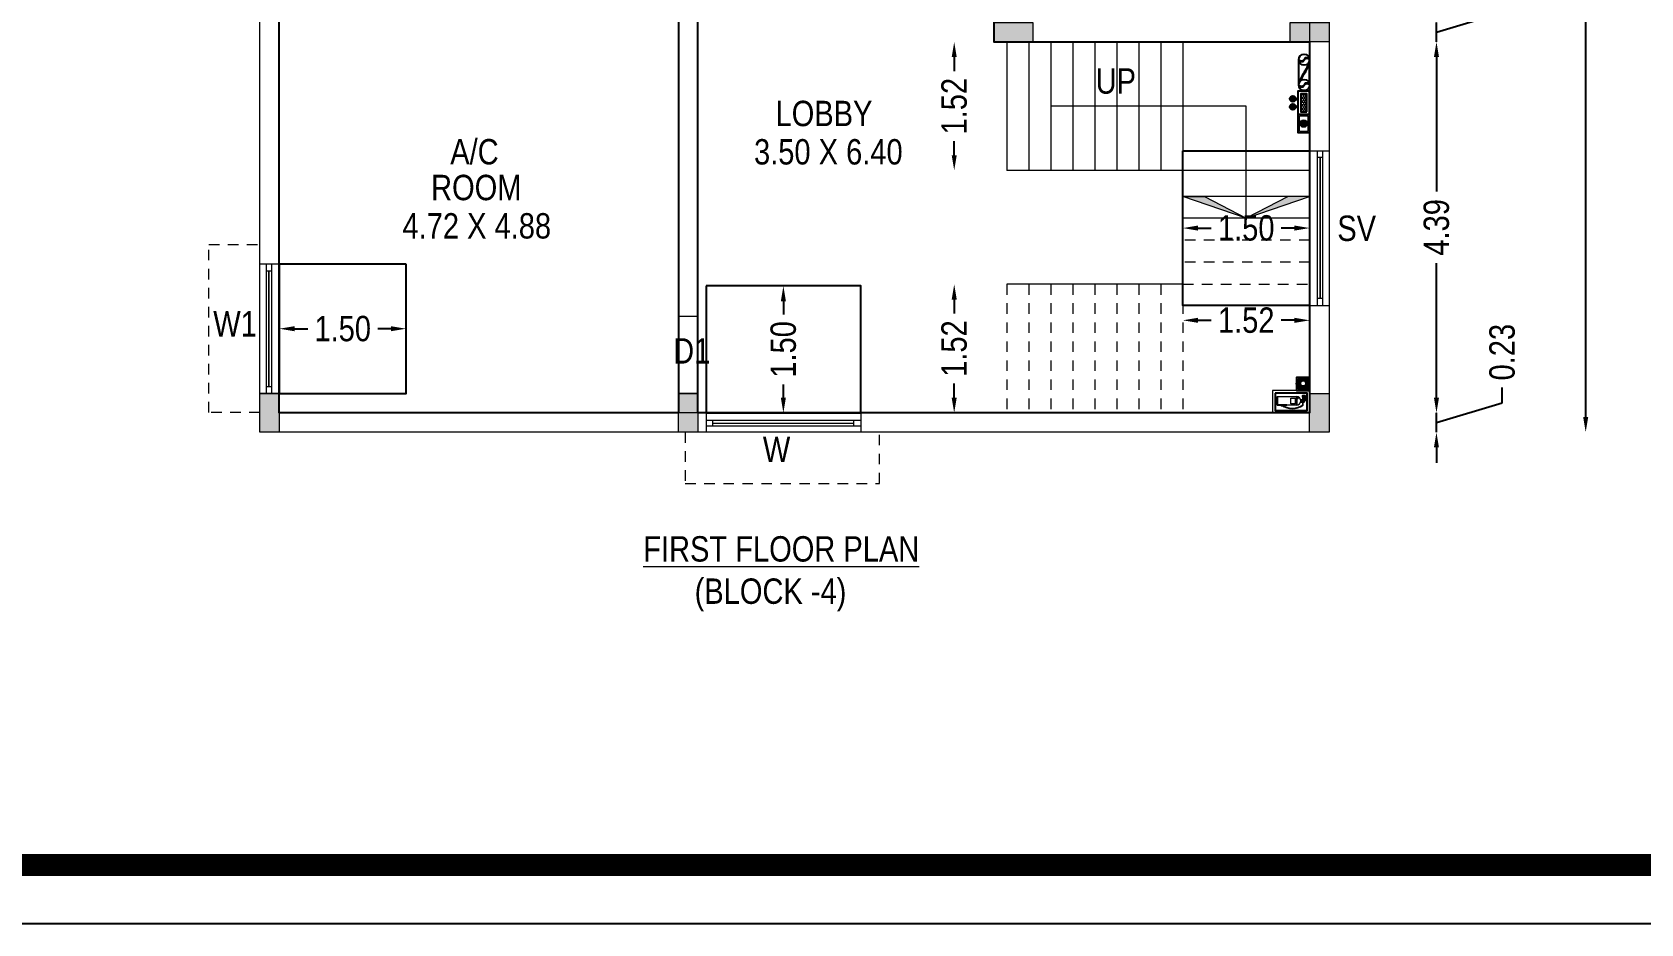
# Model space of a CAD drawing. Header units: metres. Extents: x 3750 to 6203, y 1588 to 3614.
# Drawn here: x 3777.58 to 3796.61, y 1743.75 to 1754.29 of the extents above; entities that cross this region are included whole.
import ezdxf

# ---------------------------------------------------------------- set-up
doc = ezdxf.new("R2010")
doc.units = ezdxf.units.M
doc.linetypes.add('HIDDEN2', pattern=[0.1875, 0.125, -0.0625])
for name, color, linetype in [('BLK_4_FLR_0_EXIT_WIDTH_STAIR', 1, 'Continuous'), ('BLK_4_FLR_1_CARPET_AREA', 14, 'Continuous'), ('BLK_4_FLR_1_REGULAR_ROOM_1', 2, 'Continuous'), ('BLK_4_FLR_1_ROOM_1_LIGHT_VENTILATION_1', 2, 'Continuous'), ('VPORTS', 6, 'Continuous')]:
    doc.layers.add(name, color=color, linetype=linetype)
doc.styles.add('style2a', font='swissc.ttf')
doc.dimstyles.get("Standard").update_dxf_attribs({"dimtxt": 0.3, "dimasz": 0.18, "dimexe": 0.18, "dimexo": 0.0625, "dimgap": 0.09, "dimtad": 0, "dimzin": 0, "dimdsep": 46, "dimtxsty": 'style2a', "dimcen": 0.09, "dimse1": 1, "dimse2": 1, "dimadec": 0, "dimazin": 0, "dimtfac": 1, "dimtofl": 0, "dimtmove": 0, "dimatfit": 3, "dimfxl": 0, "dimtolj": 1, "dimtzin": 0, "dimarcsym": 0})

# ---------------------------------------------------------------- blocks, each defined once
blk = doc.blocks.new('*D490')
at = {"layer": 'BLK_4_FLR_0_EXIT_WIDTH_STAIR', "color": 0, "lineweight": -2, "ltscale": 10}
for p, q in [((3788.483630572702, 1753.999740999023), (3788.483630572702, 1753.832922817207)), ((3788.483630572702, 1752.839740999027), (3788.483630572702, 1753.006559180843))]:
    blk.add_line(p, q, dxfattribs=at)
at = {"layer": 'BLK_4_FLR_0_EXIT_WIDTH_STAIR', "color": 0, "ltscale": 10}
for points in [[(3788.453630572702, 1753.999740999023), (3788.513630572702, 1753.999740999023), (3788.483630572702, 1754.179740999023)], [(3788.453630572702, 1752.839740999027), (3788.513630572702, 1752.839740999027), (3788.483630572702, 1752.659740999027)]]:
    blk.add_solid(points, dxfattribs=at)
at = {"layer": 'Defpoints', "color": 0, "ltscale": 10}
for p in [(3788.483630572702, 1754.179740999023), (3789.367939951115, 1754.179740999023), (3789.367939951115, 1752.659740999027)]:
    blk.add_point(p, dxfattribs=at)
at = {"layer": 'BLK_4_FLR_0_EXIT_WIDTH_STAIR', "color": 0, "lineweight": 18, "ltscale": 10, "insert": (3788.483630572702, 1753.419740999024), "char_height": 0.3, "attachment_point": 5, "rotation": 90, "style": 'style2a'}
blk.add_mtext('\\A1;1.52', dxfattribs=at)
blk = doc.blocks.new('*D491')
at = {"color": 0, "lineweight": -2, "ltscale": 10}
for p, q in [((3788.483630572733, 1751.133540846621), (3788.483630572733, 1750.966722664805)), ((3788.483630572733, 1749.973540846625), (3788.483630572733, 1750.14035902844))]:
    blk.add_line(p, q, dxfattribs=at)
at = {"color": 0, "ltscale": 10}
for points in [[(3788.453630572734, 1751.133540846621), (3788.513630572734, 1751.133540846621), (3788.483630572733, 1751.313540846621)], [(3788.453630572734, 1749.973540846625), (3788.513630572734, 1749.973540846625), (3788.483630572733, 1749.793540846625)]]:
    blk.add_solid(points, dxfattribs=at)
at = {"layer": 'Defpoints', "color": 0, "ltscale": 10}
for p in [(3788.483630572733, 1751.313540846621), (3789.367939951119, 1751.313540846621), (3789.367939951119, 1749.793540846625)]:
    blk.add_point(p, dxfattribs=at)
at = {"color": 0, "lineweight": 18, "ltscale": 10, "insert": (3788.483630572733, 1750.553540846621), "char_height": 0.3, "attachment_point": 5, "rotation": 90, "style": 'style2a'}
blk.add_mtext('\\A1;1.52', dxfattribs=at)
blk = doc.blocks.new('*D492')
at = {"color": 0, "lineweight": -2, "ltscale": 10}
for p, q in [((3791.367939951105, 1750.887468501463), (3791.524758132921, 1750.887468501463)), ((3792.507939951101, 1750.887468501463), (3792.351121769286, 1750.887468501463))]:
    blk.add_line(p, q, dxfattribs=at)
at = {"color": 0, "ltscale": 10}
for points in [[(3791.367939951105, 1750.917468501463), (3791.367939951105, 1750.857468501463), (3791.187939951104, 1750.887468501463)], [(3792.507939951101, 1750.917468501463), (3792.507939951101, 1750.857468501463), (3792.687939951103, 1750.887468501463)]]:
    blk.add_solid(points, dxfattribs=at)
at = {"layer": 'Defpoints', "color": 0, "ltscale": 10}
for p in [(3791.187939951104, 1751.771777879971), (3792.687939951103, 1751.771777879971), (3791.187939951104, 1750.887468501463)]:
    blk.add_point(p, dxfattribs=at)
at = {"color": 0, "lineweight": 18, "ltscale": 10, "insert": (3791.937939951103, 1750.887468501463), "char_height": 0.3, "attachment_point": 5, "style": 'style2a'}
blk.add_mtext('\\A1;1.52', dxfattribs=at)
blk = doc.blocks.new('*D497')
at = {"color": 0, "lineweight": -2, "ltscale": 10}
for p, q in [((3795.953512201893, 1773.767589614622), (3795.953512201893, 1762.274136659193)), ((3795.953512201893, 1749.743540846621), (3795.953512201893, 1761.23699380205))]:
    blk.add_line(p, q, dxfattribs=at)
at = {"color": 0, "ltscale": 10}
for points in [[(3795.923512201893, 1773.767589614622), (3795.983512201893, 1773.767589614622), (3795.953512201893, 1773.947589614621)], [(3795.923512201893, 1749.743540846621), (3795.983512201893, 1749.743540846621), (3795.953512201893, 1749.563540846621)]]:
    blk.add_solid(points, dxfattribs=at)
at = {"layer": 'Defpoints', "color": 0, "ltscale": 10}
for p in [(3792.917939951115, 1773.947589614621), (3795.953512201893, 1773.947589614621), (3792.917939951105, 1749.563540846621)]:
    blk.add_point(p, dxfattribs=at)
at = {"color": 0, "lineweight": 18, "ltscale": 10, "insert": (3795.953512201893, 1761.75556523062), "char_height": 0.3, "attachment_point": 5, "rotation": 90, "style": 'style2a'}
blk.add_mtext('\\A1;24.38', dxfattribs=at)
blk = doc.blocks.new('*D502')
at = {"color": 0, "lineweight": -2, "ltscale": 10}
for p, q in [((3794.188178915508, 1754.589740999026), (3794.188178915508, 1754.769740999026)), ((3794.965743850573, 1754.528010479546), (3794.965743850573, 1754.708010479546)), ((3794.188178915508, 1754.294740999026), (3794.965743850573, 1754.528010479546)), ((3794.188178915508, 1754.179740999027), (3794.188178915508, 1754.409740999026)), ((3794.188178915508, 1753.999740999027), (3794.188178915508, 1753.819740999027))]:
    blk.add_line(p, q, dxfattribs=at)
at = {"color": 0, "ltscale": 10}
for points in [[(3794.158178915508, 1754.589740999026), (3794.218178915509, 1754.589740999026), (3794.188178915508, 1754.409740999026)], [(3794.158178915508, 1753.999740999027), (3794.218178915509, 1753.999740999027), (3794.188178915508, 1754.179740999027)]]:
    blk.add_solid(points, dxfattribs=at)
at = {"layer": 'Defpoints', "color": 0, "ltscale": 10}
for p in [(3792.382996466224, 1754.409740999026), (3794.188178915508, 1754.409740999026), (3792.382996466229, 1754.179740999027)]:
    blk.add_point(p, dxfattribs=at)
at = {"color": 0, "lineweight": 18, "ltscale": 10, "insert": (3794.965743850573, 1755.12703645357), "char_height": 0.3, "attachment_point": 5, "rotation": 90, "style": 'style2a'}
blk.add_mtext('\\A1;0.23', dxfattribs=at)
blk = doc.blocks.new('*D503')
at = {"color": 0, "lineweight": -2, "ltscale": 10}
for p, q in [((3794.18817891551, 1749.973540846621), (3794.18817891551, 1750.153540846621)), ((3794.965743850575, 1749.91181032714), (3794.965743850575, 1750.09181032714)), ((3794.18817891551, 1749.678540846621), (3794.965743850575, 1749.91181032714)), ((3794.18817891551, 1749.563540846621), (3794.18817891551, 1749.793540846621)), ((3794.18817891551, 1749.383540846621), (3794.18817891551, 1749.203540846621))]:
    blk.add_line(p, q, dxfattribs=at)
at = {"color": 0, "ltscale": 10}
for points in [[(3794.15817891551, 1749.973540846621), (3794.21817891551, 1749.973540846621), (3794.18817891551, 1749.793540846621)], [(3794.15817891551, 1749.383540846621), (3794.21817891551, 1749.383540846621), (3794.18817891551, 1749.563540846621)]]:
    blk.add_solid(points, dxfattribs=at)
at = {"layer": 'Defpoints', "color": 0, "ltscale": 10}
for p in [(3792.382996466229, 1749.793540846621), (3794.18817891551, 1749.793540846621), (3792.382996466233, 1749.563540846621)]:
    blk.add_point(p, dxfattribs=at)
at = {"color": 0, "lineweight": 18, "ltscale": 10, "insert": (3794.965743850575, 1750.510836301164), "char_height": 0.3, "attachment_point": 5, "rotation": 90, "style": 'style2a'}
blk.add_mtext('\\A1;0.23', dxfattribs=at)
blk = doc.blocks.new('*D506')
at = {"color": 0, "lineweight": -2, "ltscale": 10}
for p, q in [((3794.188178915597, 1753.99974099903), (3794.188178915597, 1752.409075987761)), ((3794.188178915597, 1749.973540846621), (3794.188178915597, 1751.56420585789))]:
    blk.add_line(p, q, dxfattribs=at)
at = {"color": 0, "ltscale": 10}
for points in [[(3794.158178915597, 1753.99974099903), (3794.218178915598, 1753.99974099903), (3794.188178915597, 1754.17974099903)], [(3794.158178915597, 1749.973540846621), (3794.218178915598, 1749.973540846621), (3794.188178915597, 1749.793540846621)]]:
    blk.add_solid(points, dxfattribs=at)
at = {"layer": 'Defpoints', "color": 0, "ltscale": 10}
for p in [(3792.382996466224, 1754.17974099903), (3794.188178915597, 1754.17974099903), (3792.382996466229, 1749.793540846621)]:
    blk.add_point(p, dxfattribs=at)
at = {"color": 0, "lineweight": 18, "ltscale": 10, "insert": (3794.188178915597, 1751.986640922824), "char_height": 0.3, "attachment_point": 5, "rotation": 90, "style": 'style2a'}
blk.add_mtext('\\A1;4.39', dxfattribs=at)
blk = doc.blocks.new('*D515')
at = {"layer": 'BLK_4_FLR_1_ROOM_1_LIGHT_VENTILATION_1', "color": 0, "lineweight": -2}
for p, q in [((3780.680113458725, 1750.788142065821), (3780.836347224961, 1750.788142065821)), ((3781.820113458727, 1750.788142065821), (3781.663879692492, 1750.788142065821))]:
    blk.add_line(p, q, dxfattribs=at)
at = {"layer": 'BLK_4_FLR_1_ROOM_1_LIGHT_VENTILATION_1', "color": 0}
for points in [[(3780.680113458725, 1750.818142065821), (3780.680113458725, 1750.758142065821), (3780.500113458726, 1750.788142065821)], [(3781.820113458727, 1750.818142065821), (3781.820113458727, 1750.758142065821), (3782.000113458726, 1750.788142065821)]]:
    blk.add_solid(points, dxfattribs=at)
at = {"layer": 'Defpoints', "color": 0}
for p in [(3780.500113458726, 1750.788142065821, 3.668906841115462), (3780.500113458726, 1750.788142065821), (3782.000113458726, 1750.788142065821, 3.668906841115462)]:
    blk.add_point(p, dxfattribs=at)
at = {"layer": 'BLK_4_FLR_1_ROOM_1_LIGHT_VENTILATION_1', "color": 0, "insert": (3781.250113458726, 1750.788142065821), "char_height": 0.3, "attachment_point": 5, "style": 'style2a'}
blk.add_mtext('\\A1;1.50', dxfattribs=at)
blk = doc.blocks.new('*D517')
at = {"layer": 'BLK_4_FLR_1_ROOM_1_LIGHT_VENTILATION_1', "color": 0, "lineweight": -2}
for p, q in [((3791.367939951105, 1751.978449644555), (3791.524173717338, 1751.978449644555)), ((3792.507939951105, 1751.978449644555), (3792.351706184871, 1751.978449644555))]:
    blk.add_line(p, q, dxfattribs=at)
at = {"layer": 'BLK_4_FLR_1_ROOM_1_LIGHT_VENTILATION_1', "color": 0}
for points in [[(3791.367939951105, 1752.008449644555), (3791.367939951105, 1751.948449644555), (3791.187939951104, 1751.978449644555)], [(3792.507939951105, 1752.008449644555), (3792.507939951105, 1751.948449644555), (3792.687939951104, 1751.978449644555)]]:
    blk.add_solid(points, dxfattribs=at)
at = {"layer": 'Defpoints', "color": 0}
for p in [(3791.187939951104, 1751.978449644555, 3.668906841115462), (3792.687939951104, 1751.978449644555, 3.668906841115462), (3792.687939951104, 1751.978449644555)]:
    blk.add_point(p, dxfattribs=at)
at = {"layer": 'BLK_4_FLR_1_ROOM_1_LIGHT_VENTILATION_1', "color": 0, "insert": (3791.937939951104, 1751.978449644555), "char_height": 0.3, "attachment_point": 5, "style": 'style2a'}
blk.add_mtext('\\A1;1.50', dxfattribs=at)
blk = doc.blocks.new('*D518')
at = {"layer": 'BLK_4_FLR_1_ROOM_1_LIGHT_VENTILATION_1', "color": 0, "lineweight": -2}
for p, q in [((3786.462663168042, 1751.113540846622), (3786.462663168042, 1750.957307080388)), ((3786.462663168042, 1749.973540846621), (3786.462663168042, 1750.129774612855))]:
    blk.add_line(p, q, dxfattribs=at)
at = {"layer": 'BLK_4_FLR_1_ROOM_1_LIGHT_VENTILATION_1', "color": 0}
for points in [[(3786.432663168041, 1751.113540846622), (3786.492663168041, 1751.113540846622), (3786.462663168042, 1751.293540846622)], [(3786.432663168041, 1749.973540846621), (3786.492663168041, 1749.973540846621), (3786.462663168042, 1749.793540846621)]]:
    blk.add_solid(points, dxfattribs=at)
at = {"layer": 'Defpoints', "color": 0}
for p in [(3786.462663168002, 1751.293540846622, 3.668906841115433), (3786.462663168002, 1749.793540846621, 3.668906841115433), (3786.462663168042, 1749.793540846621)]:
    blk.add_point(p, dxfattribs=at)
at = {"layer": 'BLK_4_FLR_1_ROOM_1_LIGHT_VENTILATION_1', "color": 0, "insert": (3786.462663168041, 1750.54354084662), "char_height": 0.3, "attachment_point": 5, "rotation": 90, "style": 'style2a'}
blk.add_mtext('\\A1;1.50', dxfattribs=at)
blk = doc.blocks.new('cylinder1')
for color, points in [(250, [(-7.5, 38.5), (-7.5, 37), (-1.5, 37), (1.819e-12, 37), (1.819e-12, 38.49999999999989)]), (250, [(-1.5, 36.49111867737474), (-1.5, 37), (-7.5, 35.86409997163537), (-7.5, 35.60965931032275), (-6.156004991853456, 35.60965931032275)]), (7, [(-3.582362558996101, 28.5413344918561, 1), (-4.882362558996101, 28.5413344918561, 1)]), (250, [(-1.5, 37), (-1.5, 33), (0, 33), (0, 34), (-0.25, 34), (-0.25, 36), (0, 36), (0, 37)]), (253, [(0.25, 36), (-0.25, 36), (-0.25, 34), (0.25, 34)]), (250, [(1.5, 37), (0, 37), (0, 36), (0.25, 36), (0.25, 34), (0, 34), (0, 33), (1.5, 33)]), (250, [(1.5, 36), (1.5, 35.5), (6.005287903726634, 35.5, -0.3128595630404711), (6, 6.750000000000008), (6, 6.199155247696468, 0.33166186902408), (6.116349988142244, 36)]), (254, [(6, 5.949155247696468), (6, 5.699155247696468), (6.5, 5.699155247696468), (6.5, 7.499999999999996), (6, 7.499999999999996), (6, 7.249999999999996), (6.25, 7.249999999999996), (6.25, 5.949155247696468)])]:
    blk.add_hatch(color=color).paths.add_polyline_path(points)
at = {"lineweight": 25}
for points in [[(-1.5, 36.49111867737474), (-6.156004991853478, 35.60965931032274), (-7.5, 35.60965931032274), (-7.5, 35.86409997163537), (-1.5, 37), (-7.5, 37), (-7.5, 38.5), (1.819e-12, 38.49999999999989), (1.819e-12, 37)], [(-1.5, 37), (1.5, 37), (1.5, 32.80947501931109)], [(-1.5, 32.80947501931109), (-1.5, 37)], [(-1.5, 33), (1.5, 33)], [(0, 36), (0, 37)], [(0, 33), (0, 34)]]:
    blk.add_lwpolyline(points, dxfattribs=at)
at = {"lineweight": 15}
blk.add_lwpolyline([(-6, 27), (6, 27, 0.9999999999999998)], format="xyb", close=True, dxfattribs=at)
for points in [[(-6, 27), (6, 27)], [(-6, 0), (6, 0)], [(6, 13.5), (6, 0)], [(6, 6.75), (6, 0)]]:
    blk.add_lwpolyline(points)
for points in [[(-6, 27), (6, 27), (6, 0), (-6, 0)], [(-4, 19), (-4, 25), (4, 25), (4, 19)]]:
    blk.add_lwpolyline(points, close=True, dxfattribs=at)
at = {"lineweight": 25}
blk.add_lwpolyline([(0.25, 34), (0.25, 36), (-0.25, 36), (-0.25, 34)], close=True, dxfattribs=at)
at = {"lineweight": 20}
blk.add_lwpolyline([(6, 6.75), (6, 6.199155247696468, 0.33166186902408), (6.116349988142244, 36), (1.5, 36), (1.5, 35.5), (6.005287903726638, 35.5, -0.3128595630404712)], format="xyb", close=True, dxfattribs=at)
blk.add_lwpolyline([(6, 5.949155247696468), (6, 5.699155247696468), (6.5, 5.699155247696468), (6.5, 7.499999999999996), (6, 7.499999999999996), (6, 7.249999999999996), (6.25, 7.249999999999996), (6.25, 5.949155247696468)], close=True)
at = {"lineweight": 25}
blk.add_circle((-4.232362558996101, 28.5413344918561), 0.75, dxfattribs=at)
blk.add_circle((-4.232362558996101, 28.5413344918561), 0.65)
blk = doc.blocks.new('cylinderfinal')
at = {"lineweight": 20}
for points in [[(-13.5, -45), (13.5, -45), (13.5, 0), (-13.5, 0)], [(-10.5, -42), (10.5, -42), (10.5, -3.000000000000003), (-10.5, -3)]]:
    blk.add_lwpolyline(points, close=True, dxfattribs=at)
blk.add_lwpolyline([(-10.5, -42), (10.5, -42), (10.5, -3.000000000000003), (-10.5, -3)], close=True)
at = {"lineweight": 15, "xscale": 0.8699999999998906, "yscale": 0.8699999999998906, "zscale": 1.5}
blk.add_blockref('cylinder1', (-0.9169508714730908, -39.34066445374083), dxfattribs=at)
blk = doc.blocks.new('siern')
blk.add_hatch(color=5).paths.add_polyline_path([(-0.1593222198534196, 4.061119889346909, -0.050918795279975), (-2.084215844903134, 0.0151086477926867, 0.0925672966546958), (-4.033540109677136, -4.074294274310353, -0.0032073073232835), (-4.026732467605971, -4.061119889249931, -0.0483688946395163), (-3.836825126619751, -3.704532133112332, -0.0178884246563004), (-1.736111600250296, -0.1050856800138717, 0.1175623139878069)])
at = {"layer": 'VPORTS', "lineweight": 18}
h = blk.add_hatch(color=20, dxfattribs=at)
edge = h.paths.add_edge_path()
edge.add_arc((-3.003242993894826, 5.125836620620271), 1.15591213153334, 152.305571092109, 342.6944289075761)
edge.add_arc((-1.069537870018141, 4.324869732675344), 0.947658435111645, -16.15980825423901, 151.159808253957, ccw=False)
edge.add_arc((-1.182811693612317, 4.598336933856721), 1.155912131525198, 332.3055710921348, 522.6944289076076)
edge.add_arc((-3.116516817488141, 5.399303821803434), 0.9476584351198534, 163.8401917457499, 331.159808253898, ccw=False)
h = blk.add_hatch(color=20, dxfattribs=at)
edge = h.paths.add_edge_path()
edge.add_arc((-3.003242993894497, -4.598336933864606), 1.155912131531942, 152.3055710922763, 342.6944289077433)
edge.add_arc((-1.069537870018141, -5.399303821805893), 0.947658435111645, -16.15980825423901, 151.159808253957, ccw=False)
edge.add_arc((-1.182811693611987, -5.125836620620876), 1.155912131526594, 332.3055710919675, 522.6944289074403)
edge.add_arc((-3.116516817488947, -4.324869732677806), 0.9476584351170516, 163.8401917461589, 331.1598082543069, ccw=False)
at = {"color": 1}
for points in [[(-4.186054687499563, -4.862086777240619), (-4.186054687499563, 4.862086777240619)], [(0, -4.862086777240619), (0, 4.862086777240619)]]:
    blk.add_lwpolyline(points, dxfattribs=at)
at = {"color": 5}
blk.add_lwpolyline([(-0.1593222198534196, 4.061119889346909, -0.050918795279975), (-2.084215844903134, 0.0151086477926867, 0.0925672966540532), (-4.033540109669047, -4.074294274279964, -0.0196862209365316), (-1.736111600250296, -0.1050856800138717, 0.1175623139878069)], format="xyb", close=True, dxfattribs=at)
at = {"layer": 'VPORTS', "color": 251, "lineweight": 18}
for points in [[(-4.026732467633336, 5.663053665186451, 1.095032819744272), (-1.899656831361426, 4.781990088442399, -0.8950427931265029), (-0.159322219880778, 4.061119889294785, 1.095032819744327), (-2.286397856138135, 4.942183466031565, -0.8950427931261273)], [(-4.026732467633336, -4.061119889302061, 1.095032819744272), (-1.899656831361426, -4.942183466038841, -0.8950427931265029), (-0.159322219880778, -5.663053665186451, 1.095032819744327), (-2.286397856138135, -4.781990088442399, -0.8950427931261273)]]:
    blk.add_lwpolyline(points, format="xyb", close=True, dxfattribs=at)
at = {"layer": 'VPORTS'}
for centre in [(-2.093027343749779, 4.862086777240619), (-2.093027343749779, -4.862086777240619)]:
    blk.add_circle(centre, 2.09302734375, dxfattribs=at)
at = {"layer": 'VPORTS', "lineweight": 18}
blk.add_circle((-2.093027343749779, -4.862086777240619), 2.09302734375, dxfattribs=at)
blk = doc.blocks.new('EmerLight')
h = blk.add_hatch(color=1)
edge = h.paths.add_edge_path()
edge.add_arc((0, 12.75), 2.25, 0, 360)
h = blk.add_hatch(color=1)
edge = h.paths.add_edge_path()
edge.add_arc((6, 12.75), 2.25, 0, 360)
at = {"lineweight": 18}
h = blk.add_hatch(dxfattribs=at)
h.set_pattern_fill('HONEY', color=145, scale=7.5, style=0)
h.set_pattern_definition([(0, (-23575.41711731013, -1310.215376773727), (1.40625, 0.8118988124999997), [0.9375, -1.875]), (120, (-23575.41711731013, -1310.215376773727), (-1.406249996927416, 0.8118988178218671), [0.9374999999999996, -1.874999999999999]), (59.99999999999999, (-23575.41711731013, -1310.215376773727), (3.0725816e-09, 1.623797630321865), [-1.875, 0.9375])])
h.paths.add_polyline_path([(-3.75, 2.25), (9.75, 2.25), (9.75, 6.75), (-3.75, 6.75)])
for points in [[(-0.375, 9), (0.375, 9), (0.375, 10.53147008133764, -0.083920216900384), (-0.375, 10.53147008133764)], [(6.375, 10.53147008133764, -0.083920216900384), (5.625, 10.53147008133764), (5.625, 9), (6.375, 9)]]:
    blk.add_hatch(color=171).paths.add_polyline_path(points)
at = {"color": 5}
for points in [[(-6, 0), (12, 0), (12, 9), (-6, 9)], [(-3.75, 2.25), (9.75, 2.25), (9.75, 6.75), (-3.75, 6.75)]]:
    blk.add_lwpolyline(points, close=True, dxfattribs=at)
at = {"color": 171}
for points in [[(-0.375, 10.53147008133766), (-0.375, 9)], [(0.375, 10.53147008133766), (0.375, 9)], [(5.625, 10.53147008133766), (5.625, 9)], [(6.375, 10.53147008133766), (6.375, 9)]]:
    blk.add_lwpolyline(points, dxfattribs=at)
at = {"color": 1}
for centre in [(0, 12.75), (6, 12.75)]:
    blk.add_circle(centre, 2.25, dxfattribs=at)
blk = doc.blocks.new('switch1')
for points in [[(-7.875, 10.34466991411068), (-7.5, 9.96966991411068), (-7.5, 2.030330085889318), (-7.875, 1.655330085889318)], [(7.344669914111362, 10.87500000000051), (6.969669914111362, 10.5), (-6.969669914111362, 10.50000000000051), (-7.344669914111362, 10.875)], [(-7.344669914111362, 1.124999999999487), (-6.969669914111362, 1.5), (6.969669914111362, 1.499999999999485), (7.344669914111362, 1.125)], [(7.875, 1.655330085889318), (7.5, 2.030330085889318), (7.5, 9.96966991411068), (7.875, 10.34466991411068)]]:
    blk.add_hatch(color=254).paths.add_polyline_path(points)
h = blk.add_hatch(color=20)
edge = h.paths.add_edge_path()
edge.add_arc((0, 6), 3.75, 0, 360)
edge = h.paths.add_edge_path(flags=17)
edge.add_arc((0, 6), 2.25, 0, 360)
h = blk.add_hatch()
h.set_pattern_fill('ANSI31', color=1, scale=0.3, style=0)
h.set_pattern_definition([(45, (0, 0), (-0.6735192090801866, 0.6735192090801866), [])])
edge = h.paths.add_edge_path()
edge.add_arc((0, 6), 2.25, 0, 360)
at = {"color": 7, "lineweight": 25}
blk.add_lwpolyline([(-9, 0), (9, 0), (9, 12), (-9, 12)], close=True, dxfattribs=at)
at = {"color": 7, "lineweight": 20}
for points in [[(-7.875, 10.34466991411068), (-7.5, 9.96966991411068), (-7.5, 2.030330085889318), (-7.875, 1.655330085889318)], [(7.344669914111362, 10.87500000000051), (6.969669914111362, 10.5), (-6.969669914111362, 10.50000000000051), (-7.344669914111362, 10.875)], [(-7.344669914111362, 1.124999999999487), (-6.969669914111362, 1.5), (6.969669914111362, 1.499999999999485), (7.344669914111362, 1.125)], [(7.875, 1.655330085889318), (7.5, 2.030330085889318), (7.5, 9.96966991411068), (7.875, 10.34466991411068)]]:
    blk.add_lwpolyline(points, close=True, dxfattribs=at)
at = {"color": 20, "lineweight": 5}
for radius in [3.75, 2.25]:
    blk.add_circle((0, 6), radius, dxfattribs=at)
blk = doc.blocks.new('firehose')
for color, points in [(1, [(17.86590924663701, -33.80699138375383, -0.116019250224305), (19.87579712504467, -42.77884124641268, 8.409187339897612), (14.59864054587834, -51.09568462217719), (14.77462580959121, -50.77462580962811, 0.1304771358826283), (16.87429619267437, -42.26563069466236, -8.334124280871839)]), (1, [(14.77462580960812, -50.77462580959722), (16.97056274847867, -52.97056274847321, 1.016121270503578), (-17.69770766127203, -32.71501239939127, 0.1199886114363758), (-17.22691750119171, -41.21855472397618, -1.237160893247075)]), (46, [(11.7215557009913, -56.1764135710655), (11.1782557328388, -55.44013883738443), (13.28999017388378, -53.48312164735034), (14.77462580960855, -50.77462580959764), (16.97056274848546, -52.97056274848), (14.64841727244311, -54.01667111922507)])]:
    blk.add_hatch(color=color).paths.add_polyline_path(points)
at = {"color": 240}
blk.add_lwpolyline([(-36, -72), (36, -72), (36, 0), (-36, 0)], close=True, dxfattribs=at)
at = {"color": 46}
blk.add_lwpolyline([(11.7215557009913, -56.1764135710655), (11.1782557328388, -55.44013883738443), (13.28999017388378, -53.48312164735034), (14.77462580960855, -50.77462580959764), (16.97056274848546, -52.97056274848), (14.64841727244311, -54.01667111922507)], close=True, dxfattribs=at)
at = {"color": 240}
for radius in [36, 33, 30, 27, 24]:
    blk.add_circle((0, -36), radius, dxfattribs=at)
for centre, radius, start, end in [((0, -36), 21, 341.1675392881562, 315.0000000001473), ((0, -36), 18, 6.997948917371504, 339.6294282853439), ((-0.2015950538298057, -42.56555608450435), 20.07852502711841, 328.7873606831993, 150.6199113101466), ((-0.2015950538298057, -42.56555608450435), 17.0785250271184, 331.2710783775393, 175.476322851673)]:
    blk.add_arc(centre, radius, start, end, dxfattribs=at)

msp = doc.modelspace()

# ---------------------------------------------------------------- hatches: boundary and pattern name
at = {"lineweight": 18, "ltscale": 10}
h = msp.add_hatch(color=256, dxfattribs=at)
h.dxf.hatch_style = 1
h.paths.add_polyline_path([(3788.952732940692, 1754.409740999025), (3788.952732940692, 1754.179740999022), (3789.412732940694, 1754.179740999022), (3789.412732940694, 1754.409740999025)])
h = msp.add_hatch(color=256, dxfattribs=at)
h.dxf.hatch_style = 1
h.paths.add_polyline_path([(3792.457952886401, 1754.409740999025), (3792.457952886401, 1754.179740999022), (3792.917952886405, 1754.179740999022), (3792.917952886405, 1754.409740999025)])
h = msp.add_hatch(color=256, dxfattribs=at)
h.dxf.hatch_style = 1
h.paths.add_polyline_path([(3791.442539515525, 1752.353540846621), (3791.187939951098, 1752.353540846621), (3791.937939951103, 1752.09354084662)])
h = msp.add_hatch(color=256, dxfattribs=at)
h.dxf.hatch_style = 1
h.paths.add_polyline_path([(3791.937939951103, 1752.09354084662), (3792.687939951104, 1752.353540846621), (3792.43334038668, 1752.353540846621)])
h = msp.add_hatch(color=256, dxfattribs=at)
h.dxf.hatch_style = 1
h.paths.add_polyline_path([(3780.268714652702, 1749.56354084662), (3780.498714652707, 1749.56354084662), (3780.498714652707, 1750.02354084662), (3780.268714652702, 1750.02354084662)])
h = msp.add_hatch(color=256, dxfattribs=at)
h.dxf.hatch_style = 1
h.paths.add_polyline_path([(3785.220325015893, 1749.56354084662), (3785.450325015896, 1749.56354084662), (3785.450325015896, 1750.02354084662), (3785.220325015893, 1750.02354084662)])
h = msp.add_hatch(color=256, dxfattribs=at)
h.dxf.hatch_style = 1
h.paths.add_polyline_path([(3792.687939951103, 1749.56354084662), (3792.917939951105, 1749.56354084662), (3792.917939951105, 1750.02354084662), (3792.687939951103, 1750.02354084662)])

# ---------------------------------------------------------------- linework, layer by layer
for p, q in [((3780.26871465271, 1749.56354084662, 3.668906841115462), (3780.26871465271, 1773.947589614621, 3.668906841115462)), ((3792.917939951101, 1773.947589614621, 3.668906841115462), (3792.917939951101, 1749.56354084662, 3.668906841115462)), ((3792.687939951103, 1773.71758961462, 3.668906841115462), (3792.687939951103, 1749.79354084662, 3.668906841115462)), ((3785.220325015893, 1750.933540846621, 3.668906841115462), (3785.220325015899, 1758.651551096954, 3.668906841115462)), ((3785.450325015893, 1750.933540846621, 3.668906841115462), (3785.450325015893, 1758.421551096954, 3.668906841115462)), ((3780.498714652709, 1749.79354084662, 3.668906841115462), (3780.498714652709, 1754.67354084662, 3.668906841115462)), ((3792.917952886405, 1754.179740999026, 3.668906841115462), (3788.952732940692, 1754.179740999026, 3.668906841115462)), ((3789.107939951114, 1754.179740999026, 3.668906841115462), (3789.107939951114, 1752.659740999026, 3.668906841115462)), ((3789.367939951114, 1754.179740999026, 3.668906841115462), (3789.367939951114, 1752.659740999026, 3.668906841115462)), ((3789.627939951111, 1754.179740999026, 3.668906841115462), (3789.627939951111, 1752.659740999026, 3.668906841115462)), ((3789.88793995111, 1754.179740999026, 3.668906841115462), (3789.88793995111, 1752.659740999026, 3.668906841115462)), ((3790.147939951108, 1754.179740999026, 3.668906841115462), (3790.147939951108, 1752.659740999026, 3.668906841115462)), ((3790.407939951107, 1754.179740999026, 3.668906841115462), (3790.407939951107, 1752.659740999026, 3.668906841115462)), ((3790.667939951106, 1754.179740999026, 3.668906841115462), (3790.667939951106, 1752.659740999026, 3.668906841115462)), ((3790.927939951103, 1754.179740999026, 3.668906841115462), (3790.927939951103, 1752.659740999026, 3.668906841115462)), ((3791.187939951103, 1754.179740999026, 3.668906841115462), (3791.187939951098, 1751.31354084662, 3.668906841115462)), ((3791.937939951103, 1753.419740999025, 3.668906841115462), (3789.627939951111, 1753.419740999025, 3.668906841115462)), ((3791.937939951103, 1752.09354084662, 3.668906841115462), (3791.937939951103, 1753.419740999025, 3.668906841115462)), ((3792.687939951103, 1752.659740999026, 3.668906841115462), (3789.107939951111, 1752.659740999026, 3.668906841115462)), ((3792.917952886405, 1752.679740999025, 3.668906841115462), (3792.917939951099, 1752.679740999025, 3.668906841115462)), ((3792.917952886405, 1752.659740999026, 3.668906841115462), (3792.917939951101, 1752.659740999026, 3.668906841115462)), ((3792.687939951103, 1752.353540846621, 3.668906841115462), (3791.187939951103, 1752.353540846621, 3.668906841115462)), ((3791.937939951103, 1752.09354084662, 3.668906841115462), (3791.187939951098, 1752.353540846621, 3.668906841115462)), ((3791.187939951098, 1752.353540846621, 3.668906841115462), (3791.442539515525, 1752.353540846621, 3.668906841115462)), ((3791.442539515525, 1752.353540846621, 3.668906841115462), (3791.937939951103, 1752.09354084662, 3.668906841115462)), ((3791.937939951103, 1752.09354084662, 3.668906841115462), (3792.687939951104, 1752.353540846621, 3.668906841115462)), ((3792.43334038668, 1752.353540846621, 3.668906841115462), (3791.937939951103, 1752.09354084662, 3.668906841115462)), ((3792.687939951104, 1752.353540846621, 3.668906841115462), (3792.43334038668, 1752.353540846621, 3.668906841115462)), ((3792.687939951103, 1752.09354084662, 3.668906841115462), (3791.187939951103, 1752.09354084662, 3.668906841115462)), ((3791.187939951104, 1751.31354084662, 3.668906841115462), (3789.107939951111, 1751.31354084662, 3.668906841115462)), ((3785.450325015893, 1750.933540846621, 3.668906841115462), (3785.220325015899, 1750.933540846621, 3.668906841115462)), ((3785.450325015896, 1750.02354084662, 3.668906841115462), (3785.220325015893, 1750.02354084662, 3.668906841115462)), ((3785.220325015896, 1749.79354084662, 3.668906841115462), (3785.220325015899, 1750.02354084662, 3.668906841115462)), ((3785.450325015896, 1749.79354084662, 3.668906841115462), (3785.450325015901, 1750.02354084662, 3.668906841115462)), ((3792.687939951103, 1749.79354084662, 3.668906841115462), (3780.498714652709, 1749.79354084662, 3.668906841115462)), ((3792.917939951101, 1749.56354084662, 3.668906841115462), (3780.26871465271, 1749.56354084662, 3.668906841115462))]:
    msp.add_line(p, q, dxfattribs=at)
at = {"lineweight": 18}
for p, q in [((3792.687939951104, 1752.893449644556, 3.668906841114221), (3792.916540408304, 1752.893449644556, 3.668906841114221)), ((3792.77997668733, 1751.063449644554, 3.668906841114221), (3792.77997668733, 1752.893449644556, 3.668906841114221)), ((3792.84397477769, 1752.812239493372, 3.668906841114221), (3792.77997668733, 1752.812239493372, 3.668906841114221)), ((3792.84397477769, 1751.063449644554, 3.668906841114221), (3792.84397477769, 1752.893449644556, 3.668906841114221)), ((3780.498714652707, 1751.552743285021, 3.668906841115462), (3780.270114195508, 1751.552743285021, 3.668906841115462)), ((3780.342679826122, 1751.552743285021, 3.668906841115462), (3780.342679826122, 1750.02354084662, 3.668906841115462)), ((3780.342679826122, 1751.471533133837, 3.668906841115462), (3780.406677916482, 1751.471533133837, 3.668906841115462)), ((3780.406677916482, 1751.552743285021, 3.668906841115462), (3780.406677916482, 1750.02354084662, 3.668906841115462)), ((3792.687939951104, 1751.063449644554, 3.668906841114221), (3792.916540408304, 1751.063449644554, 3.668906841114221)), ((3792.84397477769, 1751.144659795738, 3.668906841114221), (3792.77997668733, 1751.144659795738, 3.668906841114221)), ((3780.342679826122, 1750.104750997804, 3.668906841115462), (3780.406677916482, 1750.104750997804, 3.668906841115462)), ((3780.498714652707, 1750.02354084662, 3.668906841115462), (3780.270114195508, 1750.02354084662, 3.668906841115462)), ((3785.547663168, 1749.793540846621, 3.668906841115433), (3785.547663168, 1749.564940389423, 3.668906841115433)), ((3787.377663168001, 1749.793540846621, 3.668906841115433), (3787.377663168001, 1749.564940389423, 3.668906841115433)), ((3787.377663168001, 1749.701504110397, 3.668906841115433), (3785.547663168, 1749.701504110397, 3.668906841115433)), ((3787.377663168001, 1749.637506020036, 3.668906841115433), (3785.547663168, 1749.637506020036, 3.668906841115433)), ((3785.628873319184, 1749.637506020036, 3.668906841115433), (3785.628873319184, 1749.701504110397, 3.668906841115433)), ((3787.296453016819, 1749.637506020036, 3.668906841115433), (3787.296453016819, 1749.701504110397, 3.668906841115433))]:
    msp.add_line(p, q, dxfattribs=at)
at = {"linetype": 'HIDDEN2', "lineweight": 18}
for p, q in [((3792.687939951103, 1751.833540846621, 3.668906841115462), (3791.187939951103, 1751.833540846621, 3.668906841115462)), ((3792.687939951103, 1751.57354084662, 3.668906841115462), (3791.187939951103, 1751.57354084662, 3.668906841115462)), ((3789.107939951114, 1751.31354084662, 3.668906841115462), (3789.107939951114, 1749.79354084662, 3.668906841115462)), ((3789.367939951114, 1751.31354084662, 3.668906841115462), (3789.367939951114, 1749.79354084662, 3.668906841115462)), ((3789.627939951111, 1751.31354084662, 3.668906841115462), (3789.627939951111, 1749.79354084662, 3.668906841115462)), ((3789.88793995111, 1751.31354084662, 3.668906841115462), (3789.88793995111, 1749.79354084662, 3.668906841115462)), ((3790.147939951108, 1751.31354084662, 3.668906841115462), (3790.147939951108, 1749.79354084662, 3.668906841115462)), ((3790.407939951107, 1751.31354084662, 3.668906841115462), (3790.407939951107, 1749.79354084662, 3.668906841115462)), ((3790.667939951106, 1751.31354084662, 3.668906841115462), (3790.667939951106, 1749.79354084662, 3.668906841115462)), ((3790.927939951103, 1751.31354084662, 3.668906841115462), (3790.927939951103, 1749.79354084662, 3.668906841115462)), ((3791.187939951098, 1751.31354084662, 3.668906841115462), (3791.187939951098, 1749.79354084662, 3.668906841115462)), ((3791.187939951104, 1751.31354084662, 3.668906841115462), (3792.687939951104, 1751.31354084662, 3.668906841115462))]:
    msp.add_line(p, q, dxfattribs=at)
msp.add_lwpolyline([(3757.340824743216, 1816.196221668608), (3848.905597230973, 1816.196221668608), (3848.905597230973, 1743.750970660079), (3757.340824743216, 1743.750970660079)], close=True)
at = {"const_width": 0.2621787911690192}
msp.add_lwpolyline([(3758.035644861156, 1744.445790778017), (3848.21077711303, 1744.445790778017), (3848.21077711303, 1815.501401550668), (3758.035644861156, 1815.501401550668)], close=True, dxfattribs=at)
at = {"lineweight": 18, "ltscale": 10, "elevation": 3.668906841115462}
for points in [[(3788.952732940692, 1754.179740999026), (3788.952732940692, 1754.409740999025), (3789.412732940694, 1754.409740999025), (3789.412732940694, 1754.179740999022), (3788.952732940692, 1754.179740999022)], [(3792.457952886401, 1754.179740999026), (3792.457952886401, 1754.409740999025), (3792.917952886405, 1754.409740999025), (3792.917952886405, 1754.179740999022), (3792.457952886401, 1754.179740999022)], [(3780.498714652702, 1749.56354084662), (3780.268714652702, 1749.56354084662), (3780.268714652702, 1750.02354084662), (3780.498714652707, 1750.02354084662), (3780.498714652707, 1749.56354084662)], [(3785.450325015893, 1749.56354084662), (3785.220325015893, 1749.56354084662), (3785.220325015893, 1750.02354084662), (3785.450325015896, 1750.02354084662), (3785.450325015896, 1749.56354084662)], [(3792.917939951101, 1749.56354084662), (3792.687939951103, 1749.56354084662), (3792.687939951103, 1750.02354084662), (3792.917939951105, 1750.02354084662), (3792.917939951105, 1749.56354084662)]]:
    msp.add_lwpolyline(points, dxfattribs=at)
at = {"lineweight": 18, "const_width": 0.0190500381}
for points, elevation in [([(3792.811975732508, 1751.144659795738), (3792.811975732508, 1752.812239493372)], 3.668906841114221), ([(3780.374678871303, 1751.471533133837), (3780.374678871303, 1750.104750997804)], 3.668906841115462), ([(3787.296453016819, 1749.669505065218), (3785.628873319184, 1749.669505065218)], 3.668906841115433)]:
    msp.add_lwpolyline(points, dxfattribs=dict(at, elevation=elevation))
at = {"linetype": 'HIDDEN2', "lineweight": 18, "elevation": 3.668906841115462}
msp.add_lwpolyline([(3780.270113458709, 1749.79713180144), (3779.666222477229, 1749.79713180144), (3779.666222477229, 1751.782743285021), (3780.270113458709, 1751.782743285021)], dxfattribs=at)
at = {"linetype": 'HIDDEN2', "lineweight": 18}
msp.add_lwpolyline([(3785.302580740354, 1749.563540267404), (3785.302580740354, 1748.959649285926), (3787.601783178754, 1748.959649285926), (3787.601783178754, 1749.563540267404)], dxfattribs=at)
at = {"layer": 'BLK_4_FLR_1_CARPET_AREA', "elevation": 3.668906841115462}
for points in [[(3792.687939951103, 1754.179740999022), (3792.687939951103, 1749.79354084662), (3785.450325015896, 1749.79354084662), (3785.450325015896, 1761.758364316221), (3787.427939951103, 1761.758364316221), (3787.427939951103, 1756.191551096954), (3788.952732940692, 1756.191551096951), (3788.952732940692, 1754.179740999022)], [(3780.498714652707, 1756.191551096954), (3785.220325015893, 1756.191551096954), (3785.220325015893, 1749.79354084662), (3780.498714652707, 1749.79354084662)]]:
    msp.add_lwpolyline(points, close=True, dxfattribs=at)
at = {"layer": 'BLK_4_FLR_1_REGULAR_ROOM_1', "color": 2, "elevation": 3.668906841115462}
msp.add_lwpolyline([(3780.498714652709, 1754.67354084662), (3785.220325015896, 1754.67354084662), (3785.220325015896, 1749.79354084662), (3780.498714652709, 1749.79354084662)], close=True, dxfattribs=at)
at = {"layer": 'BLK_4_FLR_1_ROOM_1_LIGHT_VENTILATION_1', "color": 2}
for points, elevation in [([(3791.187939951104, 1752.893449644556), (3792.687939951104, 1752.893449644556), (3792.687939951104, 1751.063449644554), (3791.187939951104, 1751.063449644554)], 3.668906841114221), ([(3782.000113458726, 1751.552743285021), (3780.500113458726, 1751.552743285021), (3780.500113458726, 1750.02354084662), (3782.000113458726, 1750.02354084662)], 3.668906841115462), ([(3785.547663168, 1751.293540846621), (3785.547663168, 1749.79354084662), (3787.377663168001, 1749.79354084662), (3787.377663168001, 1751.293540846621)], 3.668906841115433)]:
    msp.add_lwpolyline(points, close=True, dxfattribs=dict(at, elevation=elevation))

# ---------------------------------------------------------------- block references
at = {"xscale": 0.0307992739753583, "yscale": 0.0307992739753583, "zscale": 0.0307992739753583}
msp.add_blockref('siern', (3792.687939951103, 1753.819887343424, 3.668906841114221), dxfattribs=at)
for name, p, xscale, yscale, zscale, rotation in [('EmerLight', (3792.687939951103, 1753.412649127215, 3.668906841114221), 0.0155180250680052, 0.0155180250680052, 0.0155180250680052, 90), ('switch1', (3792.687939951103, 1753.213823919725, 3.668906841114221), 0.0117463396757522, 0.0117463396757522, 0.0117463396757522, 90), ('firehose', (3792.610336075043, 1750.056850922405, 3.668906841115462), 0.0021553039098793, 0.0021553039098793, 0.0021553039098793, 180), ('cylinderfinal', (3792.687939951103, 1749.925195884513, 3.668906841115462), 0.009752225029085, 0.009752225029085, 0.009752225029085, 270)]:
    msp.add_blockref(name, p, dxfattribs=dict(xscale=xscale, yscale=yscale, zscale=zscale, rotation=rotation))

# ---------------------------------------------------------------- texts
at = {"lineweight": 18, "style": 'style2a'}
for s, p in [('UP', (3790.15662466749, 1753.567371969696, 3.668906841115462)), ('LOBBY', (3786.370081054184, 1753.183479975015)), ('A/C', (3782.522113138874, 1752.731199749392)), ('3.50 X 6.40', (3786.115663495451, 1752.730098521273)), ('ROOM', (3782.295547934192, 1752.308029599129)), ('4.72 X 4.88', (3781.956986900037, 1751.854648145386)), ('SV', (3793.015240256489, 1751.826091057925, -7.33781368223217)), ('W1', (3779.718779234322, 1750.695806526796)), ('D1', (3785.158675903545, 1750.376059614034)), ('W', (3786.220254974818, 1749.21124006679, -3.66890684111549))]:
    msp.add_text(s, height=0.3, dxfattribs=at).set_placement(p)
at = {"lineweight": 18, "insert": (3782.971909716064, 1748.334803767305), "char_height": 0.3, "width": 6.773665291131103, "attachment_point": 1, "style": 'style2a'}
msp.add_mtext('\\A1;{\\W9.59337;\\L  \\W1;FIRST FLOOR PLAN\\P\\W8.51617;\\l   }(BLOCK -4)', dxfattribs=at)

# ---------------------------------------------------------------- dimensions: what is measured, and where the dimension line sits
at = {"lineweight": 18, "ltscale": 10}
for base, p1, p2, override, picture, middle in [((3795.953512201893, 1773.947589614621, 3.668906841115462), (3792.917939951101, 1749.56354084662, 3.668906841115462), (3792.917939951113, 1773.947589614621, 3.668906841115462), {"dimtmove": 1}, '*D497', (3795.953512201893, 1761.75556523062, 3.668906841115462)), ((3794.188178915508, 1754.409740999026, 3.668906841115462), (3792.382996466225, 1754.179740999026, 3.668906841115462), (3792.382996466222, 1754.409740999025, 3.668906841115462), {"dimtmove": 1}, '*D502', (3794.965743850573, 1754.798010479544, 3.668906841115462)), ((3794.188178915597, 1754.17974099903, 3.668906841115462), (3792.382996466225, 1749.79354084662, 3.668906841115462), (3792.382996466222, 1754.179740999029, 3.668906841115462), {"dimtmove": 1}, '*D506', (3794.188178915597, 1751.986640922824, 3.668906841115462)), ((3788.483630572733, 1751.313540846621, 3.668906841115462), (3789.367939951116, 1749.793540846624, 3.668906841115462), (3789.367939951116, 1751.31354084662, 3.668906841115462), {"dimtxt": 0.3, "dimdec": 2, "dimtxsty": 'style2a'}, '*D491', (3788.483630572733, 1750.553540846621, 3.668906841115462)), ((3794.18817891551, 1749.793540846621, 3.668906841115462), (3792.38299646623, 1749.56354084662, 3.668906841115462), (3792.382996466225, 1749.79354084662, 3.668906841115462), {"dimtmove": 1}, '*D503', (3794.965743850575, 1750.181810327139, 3.668906841115462))]:
    dim = msp.add_linear_dim(base=base, p1=p1, p2=p2, angle=90, dimstyle='Standard', override=override, dxfattribs=at)
    dim.commit()
    dim.dimension.update_dxf_attribs({"geometry": picture, "text_midpoint": middle})
dim = msp.add_linear_dim(base=(3791.187939951104, 1750.887468501463, 3.668906841115462), p1=(3792.687939951103, 1751.771777879971, 3.668906841115462), p2=(3791.187939951104, 1751.771777879971, 3.668906841115462), angle=180, text='1.52', dimstyle='Standard', override={"dimtxt": 0.3, "dimdec": 2, "dimtxsty": 'style2a'}, dxfattribs=at)
dim.commit()
dim.dimension.update_dxf_attribs({"geometry": '*D492', "text_midpoint": (3791.937939951103, 1750.887468501463, 3.668906841115462)})
at = {"layer": 'BLK_4_FLR_0_EXIT_WIDTH_STAIR', "lineweight": 18, "ltscale": 10}
dim = msp.add_linear_dim(base=(3788.483630572702, 1754.179740999023, 3.668906841115462), p1=(3789.367939951114, 1752.659740999026, 3.668906841115462), p2=(3789.367939951114, 1754.179740999022, 3.668906841115462), angle=90, dimstyle='Standard', override={"dimtxt": 0.3, "dimdec": 2, "dimtxsty": 'style2a'}, dxfattribs=at)
dim.commit()
dim.dimension.update_dxf_attribs({"geometry": '*D490', "text_midpoint": (3788.483630572702, 1753.419740999024, 3.668906841115462)})
at = {"layer": 'BLK_4_FLR_1_ROOM_1_LIGHT_VENTILATION_1', "color": 232}
dim = msp.add_linear_dim(base=(3792.687939951104, 1751.978449644555), p1=(3791.187939951104, 1751.978449644555, 3.668906841114221), p2=(3792.687939951104, 1751.978449644555, 3.668906841114221), dimstyle='Standard', override={"dimtxt": 0.3, "dimdec": 2, "dimtxsty": 'style2a'}, dxfattribs=at)
dim.commit()
dim.dimension.update_dxf_attribs({"geometry": '*D517', "text_midpoint": (3791.937939951104, 1751.978449644555)})
for base, p1, p2, angle, picture, middle in [((3786.462663168042, 1749.793540846621), (3786.462663168001, 1751.293540846621, 3.668906841115433), (3786.462663168001, 1749.79354084662, 3.668906841115433), 270, '*D518', (3786.462663168041, 1750.54354084662)), ((3780.500113458726, 1750.788142065821), (3782.000113458726, 1750.788142065821, 3.668906841115462), (3780.500113458726, 1750.788142065821, 3.668906841115462), 180, '*D515', (3781.250113458726, 1750.788142065821))]:
    dim = msp.add_linear_dim(base=base, p1=p1, p2=p2, angle=angle, dimstyle='Standard', override={"dimtxt": 0.3, "dimdec": 2, "dimtxsty": 'style2a'}, dxfattribs=at)
    dim.commit()
    dim.dimension.update_dxf_attribs({"geometry": picture, "text_midpoint": middle})

doc.saveas('drawing.dxf')
